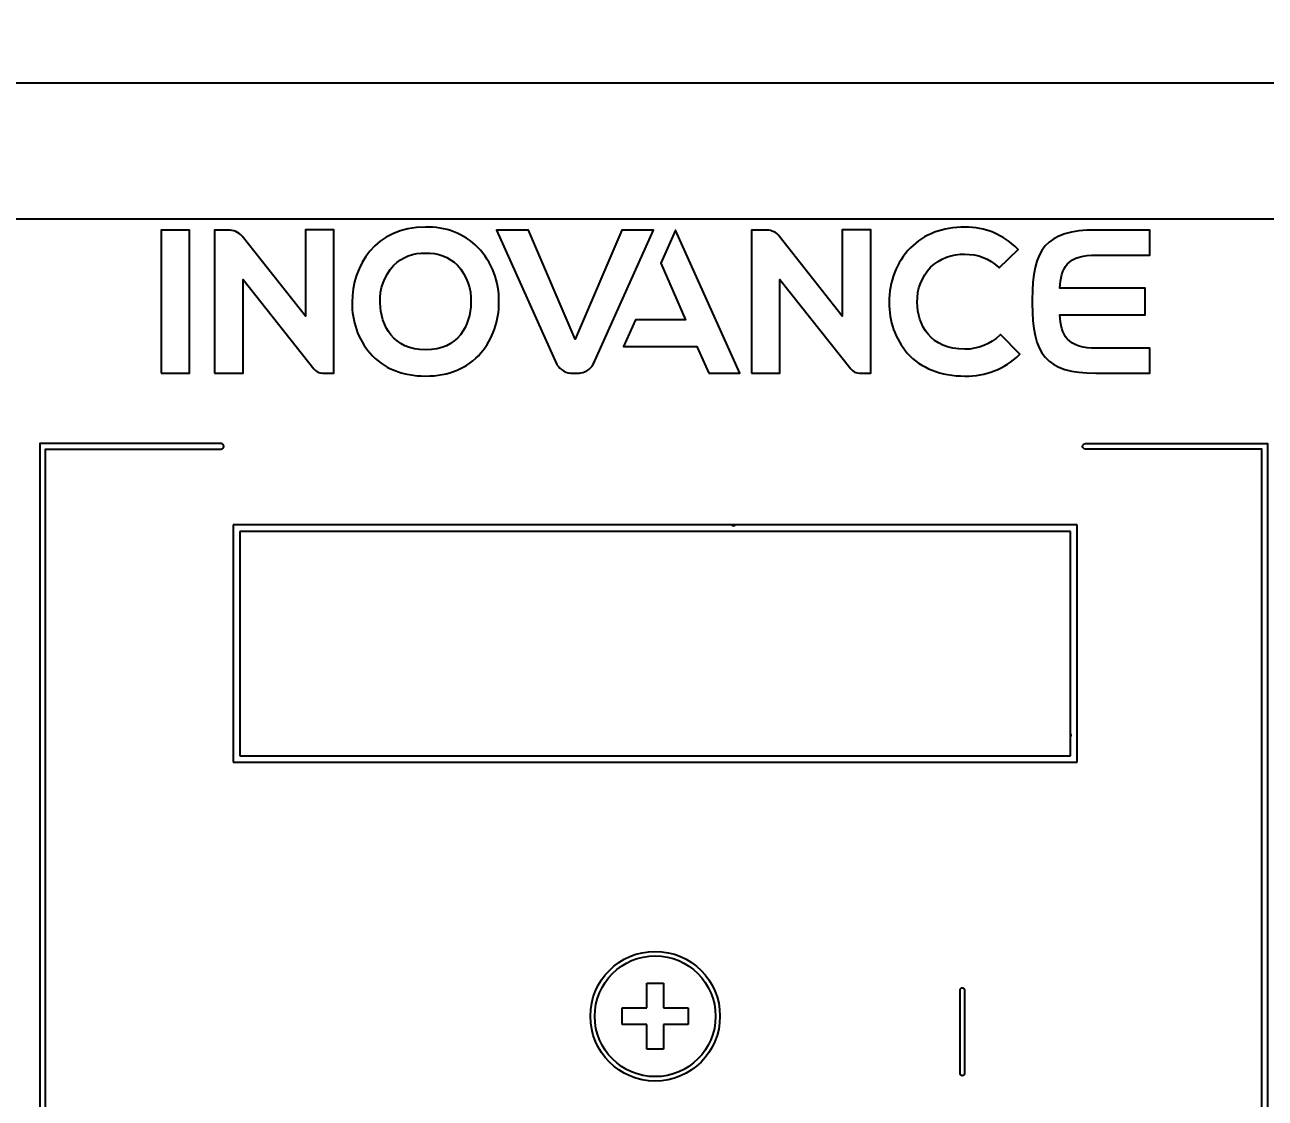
# Model space of a CAD drawing. Header units: millimetres. Extents: x 4086 to 8318, y 123 to 1549.
# Drawn here: x 6852.5 to 6908.9, y 1138.2 to 1187.1 of the extents above; entities that cross this region are included whole.
import ezdxf

# ---------------------------------------------------------------- set-up
doc = ezdxf.new("R2010")
doc.units = ezdxf.units.MM
for name, color, linetype in [('20_ALL_FEATURES', 7, 'Continuous'), ('layer 3', 7, 'Continuous'), ('尺寸', 3, 'Continuous')]:
    doc.layers.add(name, color=color, linetype=linetype)
doc.styles.get("Standard").update_dxf_attribs({"font": ''})
doc.styles.get('Standard').set_extended_font_data('SimSun')
doc.dimstyles.get("Standard").update_dxf_attribs({"dimscale": 6, "dimtxt": 5, "dimasz": 3, "dimexe": 0.18, "dimexo": 0.0625, "dimgap": 0.8, "dimtad": 1, "dimtoh": 1, "dimdec": 1, "dimzin": 0, "dimdsep": 46, "dimtxsty": 'Standard', "dimcen": 0.09, "dimclrd": 256, "dimclre": 256, "dimclrt": 256, "dimadec": 0, "dimazin": 2, "dimtfac": 1, "dimtdec": 1, "dimtofl": 0, "dimtmove": 0, "dimatfit": 3, "dimfxl": 0, "dimtolj": 1, "dimtzin": 0, "dimarcsym": 0})

# ---------------------------------------------------------------- blocks, each defined once
blk = doc.blocks.new('*D80')
at = {"layer": 'Defpoints', "color": 0}
for p in [(7174.673, 1270.563), (6844.673, 1184.425), (7174.673, 1183.925)]:
    blk.add_point(p, dxfattribs=at)
at = {"layer": '尺寸', "lineweight": -2}
for p, q in [((6844.673, 1184.8), (6844.673, 1271.643)), ((7174.673, 1184.3), (7174.673, 1271.643)), ((6862.673, 1270.563), (7156.673, 1270.563))]:
    blk.add_line(p, q, dxfattribs=at)
at = {"layer": '尺寸'}
for points in [[(6862.673, 1273.563), (6862.673, 1267.563), (6844.673, 1270.563)], [(7156.673, 1267.563), (7156.673, 1273.563), (7174.673, 1270.563)]]:
    blk.add_solid(points, dxfattribs=at)
at = {"layer": '尺寸', "insert": (7009.673, 1290.363), "char_height": 30, "attachment_point": 5}
blk.add_mtext('\\A1;330.0', dxfattribs=at)

msp = doc.modelspace()

# ---------------------------------------------------------------- linework, layer by layer
at = {"layer": '20_ALL_FEATURES', "color": 7, "linetype": 'Continuous'}
for p, q in [((6846.173, 1184.425), (7173.173, 1184.425)), ((7173.223, 1178.225), (6846.123, 1178.225)), ((6861.973, 1164.325), (6861.973, 1153.525)), ((6900.373, 1164.325), (6861.973, 1164.325)), ((6900.373, 1153.525), (6900.373, 1164.325)), ((6862.273, 1164.013), (6862.273, 1153.813)), ((6900.073, 1164.013), (6862.273, 1164.013)), ((6900.073, 1153.813), (6900.073, 1164.013)), ((6861.973, 1153.525), (6900.373, 1153.525)), ((6862.273, 1153.813), (6900.073, 1153.813)), ((6880.798, 1142.34), (6880.798, 1143.465)), ((6880.798, 1143.465), (6881.548, 1143.465)), ((6881.548, 1143.465), (6881.548, 1142.34)), ((6879.673, 1141.59), (6879.673, 1142.34)), ((6879.673, 1142.34), (6880.798, 1142.34)), ((6881.548, 1142.34), (6882.673, 1142.34)), ((6882.673, 1142.34), (6882.673, 1141.59)), ((6880.798, 1141.59), (6879.673, 1141.59)), ((6880.798, 1140.465), (6880.798, 1141.59)), ((6881.548, 1141.59), (6881.548, 1140.465)), ((6882.673, 1141.59), (6881.548, 1141.59)), ((6881.548, 1140.465), (6880.798, 1140.465))]:
    msp.add_line(p, q, dxfattribs=at)
for radius in [2.95, 2.75]:
    msp.add_circle((6881.173, 1141.965), radius, dxfattribs=at)
for centre, start, end in [((6884.738, 1164.401), 217.873, 322.1058), ((6899.978, 1154.749), 318.495, 41.505)]:
    msp.add_arc(centre, 0.127, start, end, dxfattribs=at)
at = {"layer": 'layer 3', "color": 142}
for points, knots in [([(6858.691, 1171.227), (6858.691, 1171.227), (6858.691, 1177.733), (6858.691, 1177.733), (6858.691, 1177.733), (6858.691, 1177.733), (6859.974, 1177.733), (6859.974, 1177.733), (6859.974, 1177.733), (6859.974, 1177.733), (6859.974, 1171.227), (6859.974, 1171.227), (6859.974, 1171.227), (6859.974, 1171.227), (6858.691, 1171.227), (6858.691, 1171.227)], [0, 0, 0, 0, 0.2, 0.2, 0.2, 0.2, 0.4, 0.4, 0.4, 0.4, 0.6, 0.6, 0.6, 0.6, 1, 1, 1, 1]), ([(6861.123, 1171.222), (6861.123, 1171.222), (6861.123, 1177.728), (6861.123, 1177.728), (6861.123, 1177.728), (6861.123, 1177.728), (6861.825, 1177.728), (6861.825, 1177.728), (6861.825, 1177.728), (6862.056, 1177.728), (6862.313, 1177.545), (6862.383, 1177.453), (6862.383, 1177.453), (6862.383, 1177.453), (6865.253, 1173.822), (6865.253, 1173.822), (6865.253, 1173.822), (6865.253, 1173.822), (6865.253, 1177.738), (6865.253, 1177.738), (6865.253, 1177.738), (6865.253, 1177.738), (6866.546, 1177.738), (6866.546, 1177.738), (6866.546, 1177.738), (6866.546, 1177.738), (6866.546, 1171.222), (6866.546, 1171.222), (6866.546, 1171.222), (6866.546, 1171.222), (6866.038, 1171.222), (6866.038, 1171.222), (6866.038, 1171.222), (6865.881, 1171.222), (6865.733, 1171.295), (6865.637, 1171.419), (6865.637, 1171.419), (6865.637, 1171.419), (6862.416, 1175.476), (6862.416, 1175.476), (6862.416, 1175.476), (6862.416, 1175.476), (6862.416, 1171.222), (6862.416, 1171.222), (6862.416, 1171.222), (6862.416, 1171.222), (6861.123, 1171.222), (6861.123, 1171.222)], [0, 0, 0, 0, 0.076923, 0.076923, 0.076923, 0.076923, 0.153846, 0.153846, 0.153846, 0.153846, 0.230769, 0.230769, 0.230769, 0.230769, 0.307692, 0.307692, 0.307692, 0.307692, 0.384615, 0.384615, 0.384615, 0.384615, 0.461538, 0.461538, 0.461538, 0.461538, 0.538462, 0.538462, 0.538462, 0.538462, 0.615385, 0.615385, 0.615385, 0.615385, 0.692308, 0.692308, 0.692308, 0.692308, 0.769231, 0.769231, 0.769231, 0.769231, 0.846154, 0.846154, 0.846154, 0.846154, 1, 1, 1, 1]), ([(6867.382, 1174.443), (6867.382, 1176.094), (6868.428, 1177.87), (6870.726, 1177.87), (6870.726, 1177.87), (6871.624, 1177.899), (6872.461, 1177.573), (6873.104, 1176.946), (6873.104, 1176.946), (6873.749, 1176.265), (6874.086, 1175.39), (6874.062, 1174.452), (6874.062, 1174.452), (6874.07, 1173.601), (6873.786, 1172.798), (6873.244, 1172.142), (6873.244, 1172.142), (6872.648, 1171.453), (6871.778, 1171.09), (6870.726, 1171.09), (6870.726, 1171.09), (6869.669, 1171.09), (6868.795, 1171.448), (6868.197, 1172.127), (6868.197, 1172.127), (6867.647, 1172.781), (6867.363, 1173.588), (6867.382, 1174.443)], [0, 0, 0, 0, 0.125, 0.125, 0.125, 0.125, 0.25, 0.25, 0.25, 0.25, 0.375, 0.375, 0.375, 0.375, 0.5, 0.5, 0.5, 0.5, 0.625, 0.625, 0.625, 0.625, 0.75, 0.75, 0.75, 0.75, 1, 1, 1, 1]), ([(6877.326, 1171.229), (6877.022, 1171.229), (6876.746, 1171.506), (6876.684, 1171.644), (6876.684, 1171.644), (6876.684, 1171.644), (6873.954, 1177.733), (6873.954, 1177.733), (6873.954, 1177.733), (6873.954, 1177.733), (6875.4, 1177.733), (6875.4, 1177.733), (6875.4, 1177.733), (6875.4, 1177.733), (6877.526, 1172.762), (6877.526, 1172.762), (6877.526, 1172.762), (6877.526, 1172.762), (6879.652, 1177.733), (6879.652, 1177.733), (6879.652, 1177.733), (6879.652, 1177.733), (6881.099, 1177.733), (6881.099, 1177.733), (6881.099, 1177.733), (6881.099, 1177.733), (6878.367, 1171.643), (6878.367, 1171.643), (6878.367, 1171.643), (6878.243, 1171.367), (6877.878, 1171.229), (6877.726, 1171.229), (6877.726, 1171.229), (6877.726, 1171.229), (6877.326, 1171.229), (6877.326, 1171.229)], [0, 0, 0, 0, 0.1, 0.1, 0.1, 0.1, 0.2, 0.2, 0.2, 0.2, 0.3, 0.3, 0.3, 0.3, 0.4, 0.4, 0.4, 0.4, 0.5, 0.5, 0.5, 0.5, 0.6, 0.6, 0.6, 0.6, 0.7, 0.7, 0.7, 0.7, 0.8, 0.8, 0.8, 0.8, 1, 1, 1, 1]), ([(6883.609, 1171.227), (6883.609, 1171.227), (6883.068, 1172.439), (6883.068, 1172.439), (6883.068, 1172.439), (6883.068, 1172.439), (6879.727, 1172.439), (6879.727, 1172.439), (6879.727, 1172.439), (6879.727, 1172.439), (6880.27, 1173.649), (6880.27, 1173.649), (6880.27, 1173.649), (6880.27, 1173.649), (6882.546, 1173.649), (6882.546, 1173.649), (6882.546, 1173.649), (6882.546, 1173.649), (6881.424, 1176.221), (6881.424, 1176.221), (6881.424, 1176.221), (6881.424, 1176.221), (6882.102, 1177.733), (6882.102, 1177.733), (6882.102, 1177.733), (6882.102, 1177.733), (6885.02, 1171.227), (6885.02, 1171.227), (6885.02, 1171.227), (6885.02, 1171.227), (6883.609, 1171.227), (6883.609, 1171.227)], [0, 0, 0, 0, 0.111111, 0.111111, 0.111111, 0.111111, 0.222222, 0.222222, 0.222222, 0.222222, 0.333333, 0.333333, 0.333333, 0.333333, 0.444444, 0.444444, 0.444444, 0.444444, 0.555556, 0.555556, 0.555556, 0.555556, 0.666667, 0.666667, 0.666667, 0.666667, 0.777778, 0.777778, 0.777778, 0.777778, 1, 1, 1, 1]), ([(6885.559, 1171.222), (6885.559, 1171.222), (6885.559, 1177.728), (6885.559, 1177.728), (6885.559, 1177.728), (6885.559, 1177.728), (6886.261, 1177.728), (6886.261, 1177.728), (6886.261, 1177.728), (6886.48, 1177.728), (6886.686, 1177.627), (6886.819, 1177.453), (6886.819, 1177.453), (6886.819, 1177.453), (6889.689, 1173.822), (6889.689, 1173.822), (6889.689, 1173.822), (6889.689, 1173.822), (6889.689, 1177.738), (6889.689, 1177.738), (6889.689, 1177.738), (6889.689, 1177.738), (6890.982, 1177.738), (6890.982, 1177.738), (6890.982, 1177.738), (6890.982, 1177.738), (6890.982, 1171.222), (6890.982, 1171.222), (6890.982, 1171.222), (6890.982, 1171.222), (6890.474, 1171.222), (6890.474, 1171.222), (6890.474, 1171.222), (6890.317, 1171.222), (6890.169, 1171.295), (6890.073, 1171.419), (6890.073, 1171.419), (6890.073, 1171.419), (6886.852, 1175.476), (6886.852, 1175.476), (6886.852, 1175.476), (6886.852, 1175.476), (6886.852, 1171.222), (6886.852, 1171.222), (6886.852, 1171.222), (6886.852, 1171.222), (6885.559, 1171.222), (6885.559, 1171.222)], [0, 0, 0, 0, 0.076923, 0.076923, 0.076923, 0.076923, 0.153846, 0.153846, 0.153846, 0.153846, 0.230769, 0.230769, 0.230769, 0.230769, 0.307692, 0.307692, 0.307692, 0.307692, 0.384615, 0.384615, 0.384615, 0.384615, 0.461538, 0.461538, 0.461538, 0.461538, 0.538462, 0.538462, 0.538462, 0.538462, 0.615385, 0.615385, 0.615385, 0.615385, 0.692308, 0.692308, 0.692308, 0.692308, 0.769231, 0.769231, 0.769231, 0.769231, 0.846154, 0.846154, 0.846154, 0.846154, 1, 1, 1, 1]), ([(6895.273, 1171.09), (6894.164, 1171.09), (6893.257, 1171.45), (6892.649, 1172.133), (6892.649, 1172.133), (6892.097, 1172.785), (6891.811, 1173.589), (6891.827, 1174.443), (6891.827, 1174.443), (6891.808, 1175.377), (6892.146, 1176.248), (6892.79, 1176.925), (6892.79, 1176.925), (6893.404, 1177.544), (6894.263, 1177.87), (6895.273, 1177.87), (6895.273, 1177.87), (6896.182, 1177.873), (6897.021, 1177.524), (6897.66, 1176.877), (6897.66, 1176.877), (6897.66, 1176.877), (6897.69, 1176.848), (6897.69, 1176.848), (6897.69, 1176.848), (6897.69, 1176.848), (6896.823, 1176.011), (6896.823, 1176.011), (6896.823, 1176.011), (6896.823, 1176.011), (6896.795, 1176.039), (6896.795, 1176.039), (6896.795, 1176.039), (6896.38, 1176.434), (6895.846, 1176.642), (6895.273, 1176.633), (6895.273, 1176.633), (6894.685, 1176.656), (6894.136, 1176.448), (6893.711, 1176.041), (6893.711, 1176.041), (6893.299, 1175.605), (6893.086, 1175.044), (6893.102, 1174.444), (6893.102, 1174.444), (6893.111, 1173.412), (6893.686, 1172.309), (6895.273, 1172.309), (6895.273, 1172.309), (6895.871, 1172.312), (6896.426, 1172.536), (6896.859, 1172.949), (6896.859, 1172.949), (6896.859, 1172.949), (6896.888, 1172.977), (6896.888, 1172.977), (6896.888, 1172.977), (6896.888, 1172.977), (6897.771, 1172.084), (6897.771, 1172.084), (6897.771, 1172.084), (6897.771, 1172.084), (6897.742, 1172.056), (6897.742, 1172.056), (6897.742, 1172.056), (6897.073, 1171.407), (6896.205, 1171.067), (6895.273, 1171.09)], [0, 0, 0, 0, 0.055556, 0.055556, 0.055556, 0.055556, 0.111111, 0.111111, 0.111111, 0.111111, 0.166667, 0.166667, 0.166667, 0.166667, 0.222222, 0.222222, 0.222222, 0.222222, 0.277778, 0.277778, 0.277778, 0.277778, 0.333333, 0.333333, 0.333333, 0.333333, 0.388889, 0.388889, 0.388889, 0.388889, 0.444444, 0.444444, 0.444444, 0.444444, 0.5, 0.5, 0.5, 0.5, 0.555556, 0.555556, 0.555556, 0.555556, 0.611111, 0.611111, 0.611111, 0.611111, 0.666667, 0.666667, 0.666667, 0.666667, 0.722222, 0.722222, 0.722222, 0.722222, 0.777778, 0.777778, 0.777778, 0.777778, 0.833333, 0.833333, 0.833333, 0.833333, 0.888889, 0.888889, 0.888889, 0.888889, 1, 1, 1, 1]), ([(6898.334, 1174.561), (6898.334, 1176.864), (6898.957, 1177.733), (6901.226, 1177.733), (6901.226, 1177.733), (6901.226, 1177.733), (6903.691, 1177.733), (6903.691, 1177.733), (6903.691, 1177.733), (6903.691, 1177.733), (6903.691, 1176.598), (6903.691, 1176.598), (6903.691, 1176.598), (6903.691, 1176.598), (6901.255, 1176.598), (6901.255, 1176.598), (6901.255, 1176.598), (6900.656, 1176.598), (6900.204, 1176.492), (6899.929, 1176.178), (6899.929, 1176.178), (6899.712, 1175.93), (6899.611, 1175.536), (6899.585, 1175.084), (6899.585, 1175.084), (6899.585, 1175.084), (6903.479, 1175.084), (6903.479, 1175.084), (6903.479, 1175.084), (6903.479, 1175.084), (6903.479, 1174.478), (6903.479, 1174.478), (6903.479, 1174.478), (6903.479, 1174.478), (6903.479, 1173.872), (6903.479, 1173.872), (6903.479, 1173.872), (6903.479, 1173.872), (6899.585, 1173.872), (6899.585, 1173.872), (6899.585, 1173.872), (6899.611, 1173.421), (6899.712, 1173.027), (6899.929, 1172.779), (6899.929, 1172.779), (6900.204, 1172.465), (6900.656, 1172.359), (6901.255, 1172.359), (6901.255, 1172.359), (6901.255, 1172.359), (6903.691, 1172.359), (6903.691, 1172.359), (6903.691, 1172.359), (6903.691, 1172.359), (6903.691, 1171.224), (6903.691, 1171.224), (6903.691, 1171.224), (6903.691, 1171.224), (6901.226, 1171.224), (6901.226, 1171.224), (6901.226, 1171.224), (6898.957, 1171.224), (6898.334, 1172.093), (6898.334, 1174.395), (6898.334, 1174.395), (6898.334, 1174.395), (6898.334, 1174.478), (6898.334, 1174.478), (6898.334, 1174.478), (6898.334, 1174.478), (6898.334, 1174.561), (6898.334, 1174.561)], [0, 0, 0, 0, 0.052632, 0.052632, 0.052632, 0.052632, 0.105263, 0.105263, 0.105263, 0.105263, 0.157895, 0.157895, 0.157895, 0.157895, 0.210526, 0.210526, 0.210526, 0.210526, 0.263158, 0.263158, 0.263158, 0.263158, 0.315789, 0.315789, 0.315789, 0.315789, 0.368421, 0.368421, 0.368421, 0.368421, 0.421053, 0.421053, 0.421053, 0.421053, 0.473684, 0.473684, 0.473684, 0.473684, 0.526316, 0.526316, 0.526316, 0.526316, 0.578947, 0.578947, 0.578947, 0.578947, 0.631579, 0.631579, 0.631579, 0.631579, 0.684211, 0.684211, 0.684211, 0.684211, 0.736842, 0.736842, 0.736842, 0.736842, 0.789474, 0.789474, 0.789474, 0.789474, 0.842105, 0.842105, 0.842105, 0.842105, 0.894737, 0.894737, 0.894737, 0.894737, 1, 1, 1, 1]), ([(6870.726, 1172.281), (6872.218, 1172.281), (6872.769, 1173.394), (6872.787, 1174.435), (6872.787, 1174.435), (6872.816, 1175.067), (6872.6, 1175.663), (6872.173, 1176.131), (6872.173, 1176.131), (6871.783, 1176.514), (6871.273, 1176.711), (6870.726, 1176.688), (6870.726, 1176.688), (6870.173, 1176.71), (6869.657, 1176.509), (6869.265, 1176.119), (6869.265, 1176.119), (6868.838, 1175.652), (6868.625, 1175.057), (6868.656, 1174.426), (6868.656, 1174.426), (6868.683, 1173.389), (6869.241, 1172.281), (6870.726, 1172.281)], [0, 0, 0, 0, 0.142857, 0.142857, 0.142857, 0.142857, 0.285714, 0.285714, 0.285714, 0.285714, 0.428571, 0.428571, 0.428571, 0.428571, 0.571429, 0.571429, 0.571429, 0.571429, 0.714286, 0.714286, 0.714286, 0.714286, 1, 1, 1, 1])]:
    msp.add_open_spline(points, degree=3, knots=knots, dxfattribs=at)
at = {"layer": 'layer 3'}
for points, knots in [([(6861.416, 1061.797), (6855.524, 1061.797), (6857.763, 1061.797), (6853.171, 1061.797), (6853.171, 1061.797), (6853.171, 1085.004), (6853.171, 1149.638), (6853.171, 1168.017), (6853.171, 1168.017), (6853.171, 1168.017), (6861.416, 1168.017), (6861.416, 1168.017), (6861.416, 1168.017), (6861.485, 1168.017), (6861.541, 1167.961), (6861.541, 1167.892), (6861.541, 1167.892), (6861.541, 1167.823), (6861.485, 1167.767), (6861.416, 1167.767), (6861.416, 1167.767), (6861.416, 1167.767), (6853.421, 1167.767), (6853.421, 1167.767), (6853.421, 1167.767), (6853.421, 1163.529), (6853.421, 1136.178), (6853.421, 1121.821), (6853.421, 1121.821), (6853.733, 1121.821), (6855.171, 1121.821), (6855.796, 1121.821), (6855.796, 1121.821), (6855.865, 1121.821), (6855.921, 1121.765), (6855.921, 1121.696), (6855.921, 1121.696), (6855.921, 1121.627), (6855.865, 1121.571), (6855.796, 1121.571), (6855.796, 1121.571), (6855.483, 1121.571), (6854.046, 1121.571), (6853.421, 1121.571), (6853.421, 1121.571), (6853.421, 1116.109), (6853.421, 1115.442), (6853.421, 1101.132), (6853.421, 1101.132), (6853.733, 1101.132), (6855.171, 1101.132), (6855.796, 1101.132), (6855.796, 1101.132), (6855.865, 1101.132), (6855.921, 1101.076), (6855.921, 1101.007), (6855.921, 1101.007), (6855.921, 1100.938), (6855.865, 1100.882), (6855.796, 1100.882), (6855.796, 1100.882), (6855.483, 1100.882), (6854.046, 1100.882), (6853.421, 1100.882), (6853.421, 1100.882), (6853.421, 1098.431), (6853.421, 1076.134), (6853.421, 1070.836), (6853.421, 1070.836), (6853.733, 1070.836), (6853.871, 1070.836), (6854.496, 1070.836), (6854.496, 1070.836), (6854.565, 1070.836), (6854.621, 1070.78), (6854.621, 1070.711), (6854.621, 1070.711), (6854.621, 1070.642), (6854.565, 1070.586), (6854.496, 1070.586), (6854.496, 1070.586), (6854.183, 1070.586), (6854.046, 1070.586), (6853.421, 1070.586), (6853.421, 1070.586), (6853.421, 1069.19), (6853.421, 1064.948), (6853.421, 1062.047), (6853.421, 1062.047), (6856.441, 1062.047), (6854.587, 1062.047), (6861.416, 1062.047), (6861.416, 1062.047), (6861.485, 1062.047), (6861.541, 1061.991), (6861.541, 1061.922), (6861.541, 1061.922), (6861.541, 1061.853), (6861.485, 1061.797), (6861.416, 1061.797)], [0, 0, 0, 0, 0.038462, 0.038462, 0.038462, 0.038462, 0.076923, 0.076923, 0.076923, 0.076923, 0.115385, 0.115385, 0.115385, 0.115385, 0.153846, 0.153846, 0.153846, 0.153846, 0.192308, 0.192308, 0.192308, 0.192308, 0.230769, 0.230769, 0.230769, 0.230769, 0.269231, 0.269231, 0.269231, 0.269231, 0.307692, 0.307692, 0.307692, 0.307692, 0.346154, 0.346154, 0.346154, 0.346154, 0.384615, 0.384615, 0.384615, 0.384615, 0.423077, 0.423077, 0.423077, 0.423077, 0.461538, 0.461538, 0.461538, 0.461538, 0.5, 0.5, 0.5, 0.5, 0.538462, 0.538462, 0.538462, 0.538462, 0.576923, 0.576923, 0.576923, 0.576923, 0.615385, 0.615385, 0.615385, 0.615385, 0.653846, 0.653846, 0.653846, 0.653846, 0.692308, 0.692308, 0.692308, 0.692308, 0.730769, 0.730769, 0.730769, 0.730769, 0.769231, 0.769231, 0.769231, 0.769231, 0.807692, 0.807692, 0.807692, 0.807692, 0.846154, 0.846154, 0.846154, 0.846154, 0.884615, 0.884615, 0.884615, 0.884615, 0.923077, 0.923077, 0.923077, 0.923077, 1, 1, 1, 1]), ([(6900.753, 1061.797), (6915.37, 1061.797), (6900.911, 1061.797), (6909.037, 1061.797), (6909.037, 1061.797), (6909.037, 1107.695), (6909.037, 1159.388), (6909.037, 1168.017), (6909.037, 1168.017), (6909.037, 1168.017), (6900.753, 1168.017), (6900.753, 1168.017), (6900.753, 1168.017), (6900.684, 1168.017), (6900.628, 1167.961), (6900.628, 1167.892), (6900.628, 1167.892), (6900.628, 1167.823), (6900.684, 1167.767), (6900.753, 1167.767), (6900.753, 1167.767), (6900.753, 1167.767), (6908.787, 1167.767), (6908.787, 1167.767), (6908.787, 1167.767), (6908.787, 1150.832), (6908.787, 1087.002), (6908.787, 1062.047), (6908.787, 1062.047), (6897.378, 1062.047), (6912.919, 1062.047), (6900.753, 1062.047), (6900.753, 1062.047), (6900.684, 1062.047), (6900.628, 1061.991), (6900.628, 1061.922), (6900.628, 1061.922), (6900.628, 1061.853), (6900.684, 1061.797), (6900.753, 1061.797)], [0, 0, 0, 0, 0.090909, 0.090909, 0.090909, 0.090909, 0.181818, 0.181818, 0.181818, 0.181818, 0.272727, 0.272727, 0.272727, 0.272727, 0.363636, 0.363636, 0.363636, 0.363636, 0.454545, 0.454545, 0.454545, 0.454545, 0.545455, 0.545455, 0.545455, 0.545455, 0.636364, 0.636364, 0.636364, 0.636364, 0.727273, 0.727273, 0.727273, 0.727273, 0.818182, 0.818182, 0.818182, 0.818182, 1, 1, 1, 1]), ([(6895.05, 1139.357), (6895.05, 1139.302), (6895.095, 1139.257), (6895.15, 1139.257), (6895.15, 1139.257), (6895.205, 1139.257), (6895.25, 1139.302), (6895.25, 1139.357), (6895.25, 1139.357), (6895.25, 1139.357), (6895.25, 1143.157), (6895.25, 1143.157), (6895.25, 1143.157), (6895.25, 1143.213), (6895.205, 1143.257), (6895.15, 1143.257), (6895.15, 1143.257), (6895.095, 1143.257), (6895.05, 1143.213), (6895.05, 1143.157), (6895.05, 1143.157), (6895.05, 1143.157), (6895.05, 1139.357), (6895.05, 1139.357)], [0, 0, 0, 0, 0.142857, 0.142857, 0.142857, 0.142857, 0.285714, 0.285714, 0.285714, 0.285714, 0.428571, 0.428571, 0.428571, 0.428571, 0.571429, 0.571429, 0.571429, 0.571429, 0.714286, 0.714286, 0.714286, 0.714286, 1, 1, 1, 1])]:
    msp.add_open_spline(points, degree=3, knots=knots, dxfattribs=at)

# ---------------------------------------------------------------- dimensions: what is measured, and where the dimension line sits
at = {"layer": '尺寸'}
dim = msp.add_linear_dim(base=(7174.673, 1270.563), p1=(6844.673, 1184.425), p2=(7174.673, 1183.925), dimstyle='Standard', dxfattribs=at)
dim.commit()
dim.dimension.update_dxf_attribs({"geometry": '*D80', "text_midpoint": (7009.673, 1270.563), "dimtype": 160})

doc.saveas('drawing.dxf')
